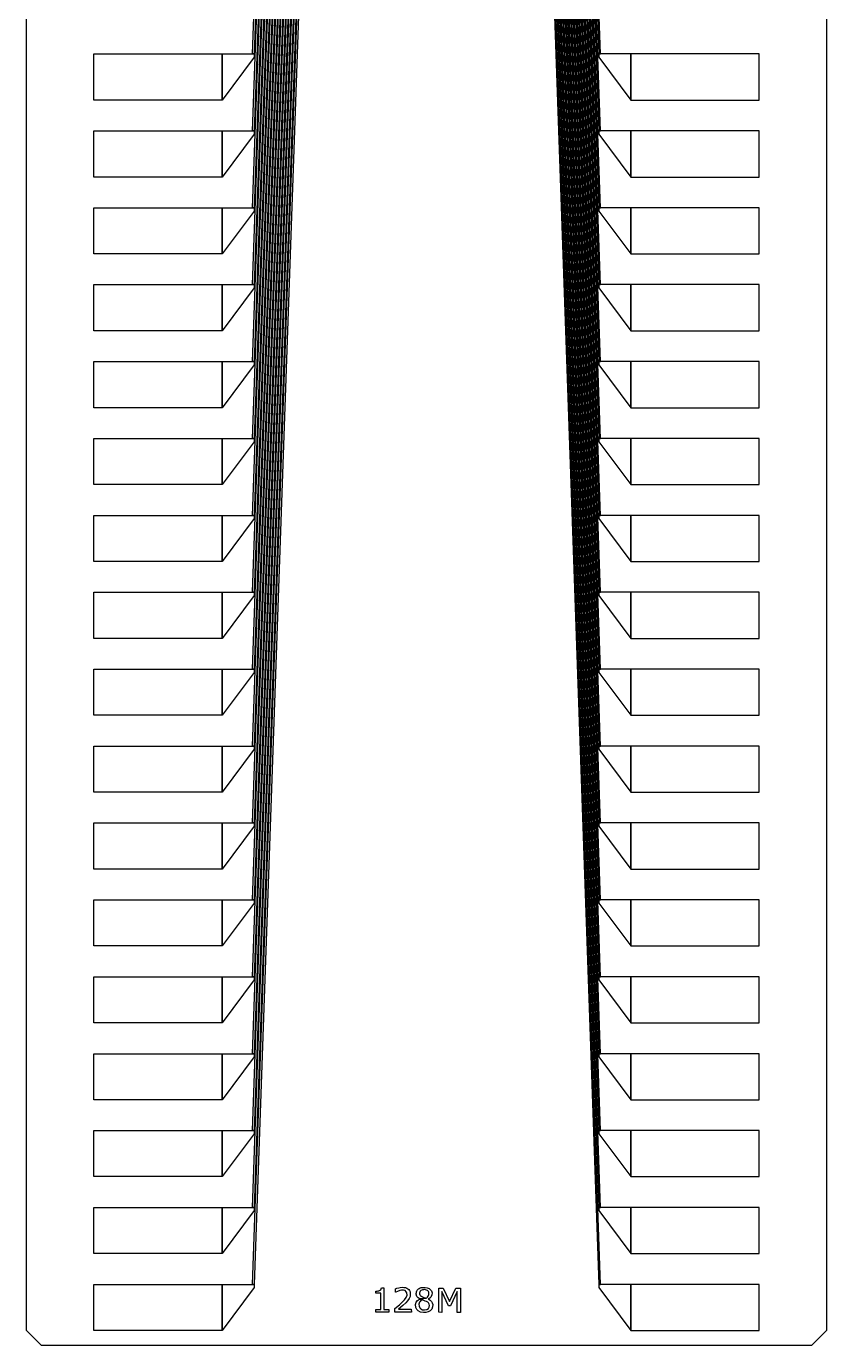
# Model space of a CAD drawing. Header units: inches. Extents: x 106592 to 209533, y 57057 to 74911.
# Drawn here: x 166793 to 167850, y 57246 to 58989 of the extents above; entities that cross this region are included whole.
import ezdxf

# ---------------------------------------------------------------- set-up
doc = ezdxf.new("R2010")
doc.units = ezdxf.units.IN
doc.header["$MEASUREMENT"] = 0
for name, color, linetype in [('metal', 221, 'Continuous'), ('nitride window', 40, 'Continuous'), ('profile', 140, 'Continuous')]:
    doc.layers.add(name, color=color, linetype=linetype)

msp = doc.modelspace()

# ---------------------------------------------------------------- linework, layer by layer
at = {"layer": 'metal'}
for points in [[(167287.1, 63817.6), (167288.7, 63817.6), (167093.9, 58343), (167091.8, 58343)], [(167093.9, 58444.6), (167091.8, 58444.6), (167283.9, 63817.6), (167285.5, 63817.6)], [(167280.7, 63817.6), (167282.3, 63817.6), (167093.9, 58546.2), (167091.8, 58546.2)], [(167093.9, 58647.8), (167091.8, 58647.8), (167277.5, 63817.6), (167279.1, 63817.6)], [(167093.9, 58749.4), (167091.8, 58749.4), (167274.3, 63817.6), (167275.9, 63817.6)], [(167271.1, 63817.6), (167272.7, 63817.6), (167093.9, 58851), (167091.8, 58851)], [(167290.3, 63817.6), (167291.9, 63817.6), (167093.9, 58241.4), (167091.8, 58241.4)], [(167293.5, 63817.6), (167295.1, 63817.6), (167093.9, 58139.7), (167091.8, 58139.7)], [(167319.1, 63817.6), (167320.7, 63817.6), (167093.9, 57326.9), (167091.8, 57326.9)], [(167315.9, 63817.6), (167317.5, 63817.6), (167093.9, 57428.5), (167091.8, 57428.5)], [(167296.7, 63817.6), (167298.3, 63817.6), (167093.9, 58038.1), (167091.8, 58038.1)], [(167093.9, 57936.5), (167091.8, 57936.5), (167299.9, 63817.6), (167301.5, 63817.6)], [(167093.9, 57834.9), (167091.8, 57834.9), (167303.1, 63817.6), (167304.7, 63817.6)], [(167306.3, 63817.6), (167307.9, 63817.6), (167093.9, 57733.3), (167091.8, 57733.3)], [(167093.9, 57631.7), (167091.8, 57631.7), (167309.5, 63817.6), (167311.1, 63817.6)], [(167312.7, 63817.6), (167314.3, 63817.6), (167093.9, 57530.1), (167091.8, 57530.1)], [(167267.9, 63817.6), (167269.5, 63817.6), (167093.9, 58952.6), (167091.8, 58952.6)], [(167323.9, 63817.6), (167322.3, 63817.6), (167549, 57326.9), (167551.1, 57326.9)], [(167327.1, 63817.6), (167325.5, 63817.6), (167549, 57428.5), (167551.1, 57428.5)], [(167330.3, 63817.6), (167328.7, 63817.6), (167549, 57530.1), (167551.1, 57530.1)], [(167549, 57631.7), (167551.1, 57631.7), (167333.5, 63817.6), (167331.9, 63817.6)], [(167336.7, 63817.6), (167335.1, 63817.6), (167549, 57733.3), (167551.1, 57733.3)], [(167549, 57834.9), (167551.1, 57834.9), (167339.9, 63817.6), (167338.3, 63817.6)], [(167549, 57936.5), (167551.1, 57936.5), (167343.1, 63817.6), (167341.5, 63817.6)], [(167346.3, 63817.6), (167344.7, 63817.6), (167549, 58038.1), (167551.1, 58038.1)], [(167349.5, 63817.6), (167347.9, 63817.6), (167549, 58139.7), (167551.1, 58139.7)], [(167352.7, 63817.6), (167351.1, 63817.6), (167549, 58241.4), (167551.1, 58241.4)], [(167355.9, 63817.6), (167354.3, 63817.6), (167549, 58343), (167551.1, 58343)], [(167549, 58444.6), (167551.1, 58444.6), (167359.1, 63817.6), (167357.5, 63817.6)], [(167362.3, 63817.6), (167360.7, 63817.6), (167549, 58546.2), (167551.1, 58546.2)], [(167549, 58647.8), (167551.1, 58647.8), (167365.5, 63817.6), (167363.9, 63817.6)], [(167549, 58749.4), (167551.1, 58749.4), (167368.7, 63817.6), (167367.1, 63817.6)], [(167371.9, 63817.6), (167370.3, 63817.6), (167549, 58851), (167551.1, 58851)], [(167375.1, 63817.6), (167373.5, 63817.6), (167549, 58952.6), (167551.1, 58952.6)], [(166882.3, 58952.6), (167051.6, 58952.6), (167051.6, 58891.6), (166882.3, 58891.6)], [(167051.6, 58891.6), (167051.6, 58952.6), (167093.9, 58952.6), (167093.9, 58948.3), (167051.6, 58891.6)], [(167591.3, 58891.6), (167591.3, 58952.6), (167549, 58952.6), (167549, 58948.3), (167591.3, 58891.6)], [(167760.7, 58952.6), (167591.3, 58952.6), (167591.3, 58891.6), (167760.7, 58891.6)], [(166882.3, 58851), (167051.6, 58851), (167051.6, 58790), (166882.3, 58790)], [(167051.6, 58790), (167051.6, 58851), (167093.9, 58851), (167093.9, 58846.7), (167051.6, 58790)], [(167591.3, 58790), (167591.3, 58851), (167549, 58851), (167549, 58846.7), (167591.3, 58790)], [(167760.7, 58851), (167591.3, 58851), (167591.3, 58790), (167760.7, 58790)], [(166882.3, 58749.4), (167051.6, 58749.4), (167051.6, 58688.4), (166882.3, 58688.4)], [(167051.6, 58688.4), (167051.6, 58749.4), (167093.9, 58749.4), (167093.9, 58745.1), (167051.6, 58688.4)], [(167591.3, 58688.4), (167591.3, 58749.4), (167549, 58749.4), (167549, 58745.1), (167591.3, 58688.4)], [(167760.7, 58749.4), (167591.3, 58749.4), (167591.3, 58688.4), (167760.7, 58688.4)], [(166882.3, 58647.8), (167051.6, 58647.8), (167051.6, 58586.8), (166882.3, 58586.8)], [(167051.6, 58586.8), (167051.6, 58647.8), (167093.9, 58647.8), (167093.9, 58643.5), (167051.6, 58586.8)], [(167591.3, 58586.8), (167591.3, 58647.8), (167549, 58647.8), (167549, 58643.5), (167591.3, 58586.8)], [(167760.7, 58647.8), (167591.3, 58647.8), (167591.3, 58586.8), (167760.7, 58586.8)], [(166882.3, 58546.2), (167051.6, 58546.2), (167051.6, 58485.2), (166882.3, 58485.2)], [(167051.6, 58485.2), (167051.6, 58546.2), (167093.9, 58546.2), (167093.9, 58541.9), (167051.6, 58485.2)], [(167591.3, 58485.2), (167591.3, 58546.2), (167549, 58546.2), (167549, 58541.9), (167591.3, 58485.2)], [(167760.7, 58546.2), (167591.3, 58546.2), (167591.3, 58485.2), (167760.7, 58485.2)], [(166882.3, 58444.6), (167051.6, 58444.6), (167051.6, 58383.6), (166882.3, 58383.6)], [(167051.6, 58383.6), (167051.6, 58444.6), (167093.9, 58444.6), (167093.9, 58440.3), (167051.6, 58383.6)], [(167591.3, 58383.6), (167591.3, 58444.6), (167549, 58444.6), (167549, 58440.3), (167591.3, 58383.6)], [(167760.7, 58444.6), (167591.3, 58444.6), (167591.3, 58383.6), (167760.7, 58383.6)], [(166882.3, 58343), (167051.6, 58343), (167051.6, 58282), (166882.3, 58282)], [(167051.6, 58282), (167051.6, 58343), (167093.9, 58343), (167093.9, 58338.7), (167051.6, 58282)], [(167591.3, 58282), (167591.3, 58343), (167549, 58343), (167549, 58338.7), (167591.3, 58282)], [(167760.7, 58343), (167591.3, 58343), (167591.3, 58282), (167760.7, 58282)], [(166882.3, 58241.4), (167051.6, 58241.4), (167051.6, 58180.4), (166882.3, 58180.4)], [(167051.6, 58180.4), (167051.6, 58241.4), (167093.9, 58241.4), (167093.9, 58237.1), (167051.6, 58180.4)], [(167591.3, 58180.4), (167591.3, 58241.4), (167549, 58241.4), (167549, 58237.1), (167591.3, 58180.4)], [(167760.7, 58241.4), (167591.3, 58241.4), (167591.3, 58180.4), (167760.7, 58180.4)], [(166882.3, 58139.7), (167051.6, 58139.7), (167051.6, 58078.8), (166882.3, 58078.8)], [(167051.6, 58078.8), (167051.6, 58139.7), (167093.9, 58139.7), (167093.9, 58135.5), (167051.6, 58078.8)], [(167591.3, 58078.8), (167591.3, 58139.7), (167549, 58139.7), (167549, 58135.5), (167591.3, 58078.8)], [(167760.7, 58139.7), (167591.3, 58139.7), (167591.3, 58078.8), (167760.7, 58078.8)], [(166882.3, 58038.1), (167051.6, 58038.1), (167051.6, 57977.2), (166882.3, 57977.2)], [(167051.6, 57977.2), (167051.6, 58038.1), (167093.9, 58038.1), (167093.9, 58033.9), (167051.6, 57977.2)], [(167591.3, 57977.2), (167591.3, 58038.1), (167549, 58038.1), (167549, 58033.9), (167591.3, 57977.2)], [(167760.7, 58038.1), (167591.3, 58038.1), (167591.3, 57977.2), (167760.7, 57977.2)], [(166882.3, 57936.5), (167051.6, 57936.5), (167051.6, 57875.6), (166882.3, 57875.6)], [(167051.6, 57875.6), (167051.6, 57936.5), (167093.9, 57936.5), (167093.9, 57932.3), (167051.6, 57875.6)], [(167591.3, 57875.6), (167591.3, 57936.5), (167549, 57936.5), (167549, 57932.3), (167591.3, 57875.6)], [(167760.7, 57936.5), (167591.3, 57936.5), (167591.3, 57875.6), (167760.7, 57875.6)], [(166882.3, 57834.9), (167051.6, 57834.9), (167051.6, 57774), (166882.3, 57774)], [(167051.6, 57774), (167051.6, 57834.9), (167093.9, 57834.9), (167093.9, 57830.7), (167051.6, 57774)], [(167591.3, 57774), (167591.3, 57834.9), (167549, 57834.9), (167549, 57830.7), (167591.3, 57774)], [(167760.7, 57834.9), (167591.3, 57834.9), (167591.3, 57774), (167760.7, 57774)], [(166882.3, 57733.3), (167051.6, 57733.3), (167051.6, 57672.4), (166882.3, 57672.4)], [(167051.6, 57672.4), (167051.6, 57733.3), (167093.9, 57733.3), (167093.9, 57729.1), (167051.6, 57672.4)], [(167591.3, 57672.4), (167591.3, 57733.3), (167549, 57733.3), (167549, 57729.1), (167591.3, 57672.4)], [(167760.7, 57733.3), (167591.3, 57733.3), (167591.3, 57672.4), (167760.7, 57672.4)], [(166882.3, 57631.7), (167051.6, 57631.7), (167051.6, 57570.8), (166882.3, 57570.8)], [(167051.6, 57570.8), (167051.6, 57631.7), (167093.9, 57631.7), (167093.9, 57627.5), (167051.6, 57570.8)], [(167591.3, 57570.8), (167591.3, 57631.7), (167549, 57631.7), (167549, 57627.5), (167591.3, 57570.8)], [(167760.7, 57631.7), (167591.3, 57631.7), (167591.3, 57570.8), (167760.7, 57570.8)], [(166882.3, 57530.1), (167051.6, 57530.1), (167051.6, 57469.2), (166882.3, 57469.2)], [(167051.6, 57469.2), (167051.6, 57530.1), (167093.9, 57530.1), (167093.9, 57525.9), (167051.6, 57469.2)], [(167591.3, 57469.2), (167591.3, 57530.1), (167549, 57530.1), (167549, 57525.9), (167591.3, 57469.2)], [(167760.7, 57530.1), (167591.3, 57530.1), (167591.3, 57469.2), (167760.7, 57469.2)], [(166882.3, 57428.5), (167051.6, 57428.5), (167051.6, 57367.6), (166882.3, 57367.6)], [(167051.6, 57367.6), (167051.6, 57428.5), (167093.9, 57428.5), (167093.9, 57424.3), (167051.6, 57367.6)], [(167591.3, 57367.6), (167591.3, 57428.5), (167549, 57428.5), (167549, 57424.3), (167591.3, 57367.6)], [(167760.7, 57428.5), (167591.3, 57428.5), (167591.3, 57367.6), (167760.7, 57367.6)], [(166882.3, 57326.9), (167051.6, 57326.9), (167051.6, 57266), (166882.3, 57266)], [(167051.6, 57266), (167051.6, 57326.9), (167093.9, 57326.9), (167093.9, 57322.7), (167051.6, 57266)], [(167254.4, 57317.9), (167256.2, 57318), (167257.5, 57318.2), (167258.5, 57318.5), (167260.5, 57319.4), (167261.2, 57319.8), (167261.6, 57321), (167261.9, 57322.5), (167265.2, 57322.5), (167265.2, 57293.7), (167271.7, 57293.7), (167271.6, 57290.3), (167254.4, 57290.3), (167254.4, 57293.6), (167261.1, 57293.7), (167261.1, 57315.1), (167254.4, 57315.1)], [(167280.6, 57316.5), (167280.6, 57321), (167282.4, 57321.7), (167285.1, 57322.5), (167286.9, 57322.9), (167289.2, 57323), (167291.4, 57322.9), (167293.8, 57322.6), (167295.4, 57321.9), (167296.8, 57321.1), (167298.1, 57320), (167299.1, 57318.6), (167299.9, 57316.8), (167300.1, 57315.1), (167300.1, 57313.2), (167299.7, 57310.7), (167298.7, 57308.4), (167296.6, 57305.3), (167294.3, 57302.7), (167290.2, 57299.1), (167284.5, 57294.1), (167301.4, 57294), (167301.6, 57290.3), (167279.8, 57290.3), (167279.8, 57294.8), (167285.8, 57299.9), (167292.5, 57306.4), (167294.7, 57309.7), (167295.8, 57312.5), (167295.7, 57315.5), (167294.8, 57317.1), (167293.2, 57318.6), (167291, 57319.1), (167288.6, 57319.1), (167286.3, 57318.7), (167283.1, 57317.6), (167281, 57316.6), (167280.9, 57316.5)], [(167318.5, 57322.9), (167319.5, 57322.9), (167322.4, 57322.3), (167324.9, 57321.3), (167326.5, 57320), (167327.9, 57318.3), (167328.8, 57315.5), (167328.7, 57312.9), (167327.3, 57310.1), (167325.8, 57308.7), (167324.4, 57307.7), (167323.5, 57307.3), (167324.8, 57306.7), (167326.1, 57306), (167328.1, 57304.3), (167329.1, 57302.6), (167329.7, 57300.4), (167329.6, 57297.2), (167328.4, 57294.2), (167326.3, 57292), (167323.7, 57290.5), (167320.6, 57289.6), (167317.3, 57289.5), (167313.7, 57290.2), (167310.6, 57291.7), (167308.6, 57293.8), (167307.2, 57296.5), (167306.9, 57300.3), (167307.9, 57303.5), (167309.8, 57305.7), (167312.4, 57307.3), (167312.9, 57307.4), (167315.7, 57306.4), (167314.2, 57305.5), (167313.1, 57304.4), (167312.4, 57303.4), (167311.9, 57302.2), (167311.4, 57300.6), (167311.6, 57297.9), (167312.5, 57296), (167314.1, 57294.4), (167316.3, 57293.3), (167318.7, 57293.1), (167322, 57293.5), (167324, 57294.8), (167324.9, 57296.6), (167325.3, 57298.9), (167325.2, 57300.8), (167324.3, 57302.3), (167323.4, 57303.3), (167321.6, 57304.2), (167319.7, 57304.9), (167317, 57306), (167315.7, 57306.5), (167312.9, 57307.6), (167320.9, 57308.5), (167322.1, 57309.3), (167322.9, 57310.1), (167323.7, 57311.2), (167324.2, 57312.3), (167324.5, 57313.5), (167324.6, 57314.8), (167324.5, 57315.9), (167324.4, 57316.4), (167324, 57317.3), (167323.5, 57318), (167322.6, 57318.7), (167321.5, 57319.3), (167320.1, 57319.7), (167318.8, 57319.9), (167317.4, 57319.8), (167316.3, 57319.6), (167315.2, 57319.3), (167314.1, 57318.7), (167313.1, 57317.8), (167312.5, 57316.7), (167312.3, 57315.6), (167312.3, 57314.4), (167312.7, 57313.2), (167313.2, 57312.5), (167313.6, 57311.9), (167314.4, 57311.4), (167314.8, 57311.1), (167315.5, 57310.7), (167318, 57309.5), (167320.8, 57308.5), (167312.8, 57307.6), (167311.6, 57308.3), (167310.6, 57309.1), (167309.5, 57310.1), (167308.8, 57311), (167308.3, 57312), (167308.1, 57312.9), (167308, 57313.7), (167307.9, 57314.9), (167308.1, 57316.3), (167308.3, 57317.2), (167308.8, 57318.2), (167309.2, 57319), (167310.1, 57320), (167311.1, 57320.8), (167311.8, 57321.4), (167313.1, 57322.1), (167314.5, 57322.6), (167315.8, 57322.9), (167316.5, 57322.9), (167317.5, 57322.9)], [(167337.7, 57290), (167337.7, 57321.9), (167343.5, 57321.9), (167352, 57304.1), (167360.3, 57321.9), (167366.2, 57321.9), (167366.2, 57289.9), (167362, 57289.9), (167361.9, 57317.4), (167353, 57298.7), (167350.4, 57298.7), (167341.7, 57317.5), (167341.6, 57289.9)], [(167591.3, 57266), (167591.3, 57326.9), (167549, 57326.9), (167549, 57322.7), (167591.3, 57266)], [(167760.7, 57326.9), (167591.3, 57326.9), (167591.3, 57266), (167760.7, 57266)]]:
    msp.add_lwpolyline(points, close=True, dxfattribs=at)
at = {"layer": 'nitride window'}
for points in [[(166882.3, 58952.6), (167051.6, 58952.6), (167051.6, 58891.6), (166882.3, 58891.6)], [(167760.7, 58952.6), (167591.3, 58952.6), (167591.3, 58891.6), (167760.7, 58891.6)], [(166882.3, 58851), (167051.6, 58851), (167051.6, 58790), (166882.3, 58790)], [(167760.7, 58851), (167591.3, 58851), (167591.3, 58790), (167760.7, 58790)], [(166882.3, 58749.4), (167051.6, 58749.4), (167051.6, 58688.4), (166882.3, 58688.4)], [(167760.7, 58749.4), (167591.3, 58749.4), (167591.3, 58688.4), (167760.7, 58688.4)], [(166882.3, 58647.8), (167051.6, 58647.8), (167051.6, 58586.8), (166882.3, 58586.8)], [(167760.7, 58647.8), (167591.3, 58647.8), (167591.3, 58586.8), (167760.7, 58586.8)], [(166882.3, 58546.2), (167051.6, 58546.2), (167051.6, 58485.2), (166882.3, 58485.2)], [(167760.7, 58546.2), (167591.3, 58546.2), (167591.3, 58485.2), (167760.7, 58485.2)], [(166882.3, 58444.6), (167051.6, 58444.6), (167051.6, 58383.6), (166882.3, 58383.6)], [(167760.7, 58444.6), (167591.3, 58444.6), (167591.3, 58383.6), (167760.7, 58383.6)], [(166882.3, 58343), (167051.6, 58343), (167051.6, 58282), (166882.3, 58282)], [(167760.7, 58343), (167591.3, 58343), (167591.3, 58282), (167760.7, 58282)], [(166882.3, 58241.4), (167051.6, 58241.4), (167051.6, 58180.4), (166882.3, 58180.4)], [(167760.7, 58241.4), (167591.3, 58241.4), (167591.3, 58180.4), (167760.7, 58180.4)], [(166882.3, 58139.7), (167051.6, 58139.7), (167051.6, 58078.8), (166882.3, 58078.8)], [(167760.7, 58139.7), (167591.3, 58139.7), (167591.3, 58078.8), (167760.7, 58078.8)], [(166882.3, 58038.1), (167051.6, 58038.1), (167051.6, 57977.2), (166882.3, 57977.2)], [(167760.7, 58038.1), (167591.3, 58038.1), (167591.3, 57977.2), (167760.7, 57977.2)], [(166882.3, 57936.5), (167051.6, 57936.5), (167051.6, 57875.6), (166882.3, 57875.6)], [(167760.7, 57936.5), (167591.3, 57936.5), (167591.3, 57875.6), (167760.7, 57875.6)], [(166882.3, 57834.9), (167051.6, 57834.9), (167051.6, 57774), (166882.3, 57774)], [(167760.7, 57834.9), (167591.3, 57834.9), (167591.3, 57774), (167760.7, 57774)], [(166882.3, 57733.3), (167051.6, 57733.3), (167051.6, 57672.4), (166882.3, 57672.4)], [(167760.7, 57733.3), (167591.3, 57733.3), (167591.3, 57672.4), (167760.7, 57672.4)], [(166882.3, 57631.7), (167051.6, 57631.7), (167051.6, 57570.8), (166882.3, 57570.8)], [(167760.7, 57631.7), (167591.3, 57631.7), (167591.3, 57570.8), (167760.7, 57570.8)], [(166882.3, 57530.1), (167051.6, 57530.1), (167051.6, 57469.2), (166882.3, 57469.2)], [(167760.7, 57530.1), (167591.3, 57530.1), (167591.3, 57469.2), (167760.7, 57469.2)], [(166882.3, 57428.5), (167051.6, 57428.5), (167051.6, 57367.6), (166882.3, 57367.6)], [(167760.7, 57428.5), (167591.3, 57428.5), (167591.3, 57367.6), (167760.7, 57367.6)], [(166882.3, 57326.9), (167051.6, 57326.9), (167051.6, 57266), (166882.3, 57266)], [(167760.7, 57326.9), (167591.3, 57326.9), (167591.3, 57266), (167760.7, 57266)]]:
    msp.add_lwpolyline(points, close=True, dxfattribs=at)
at = {"layer": 'profile'}
msp.add_lwpolyline([(166793.2, 63951.2), (167051.5, 64307.4), (167591.5, 64307.4), (167849.8, 63951.2), (167849.8, 57266), (167829.8, 57246), (166813.2, 57246), (166793.2, 57266)], close=True, dxfattribs=at)

doc.saveas('drawing.dxf')
